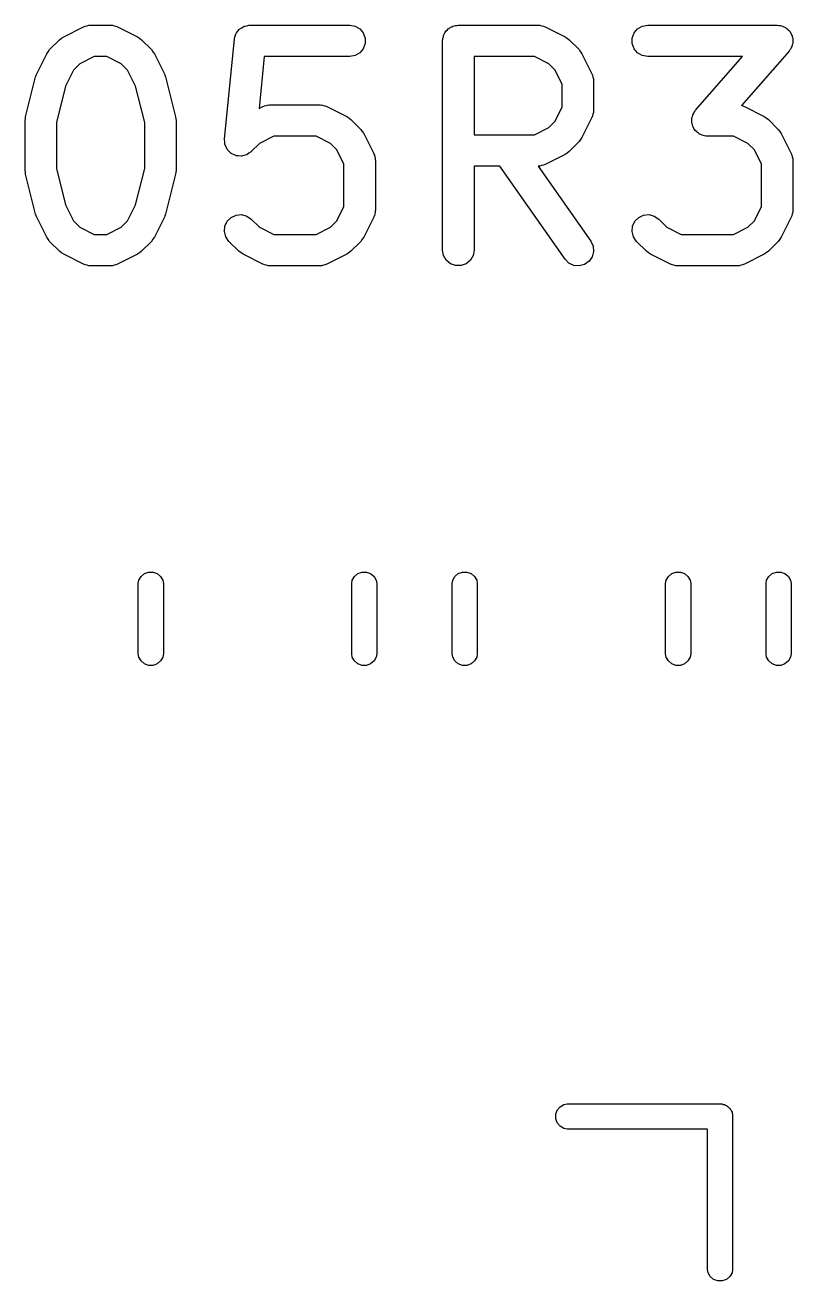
# Model space of a CAD drawing. Extents: x -0.1 to 56.2, y -70.1 to 0.1.
# Drawn here: x 15.34 to 19.01, y -56.77 to -50.78 of the extents above; entities that cross this region are included whole.
import ezdxf

# ---------------------------------------------------------------- set-up
doc = ezdxf.new("R2010")
doc.units = 0
doc.header["$MEASUREMENT"] = 0
doc.layers.add('BLACK', color=7, linetype='CONTINUOUS')

msp = doc.modelspace()

# ---------------------------------------------------------------- linework, layer by layer
at = {"layer": 'BLACK', "linetype": 'CONTINUOUS'}
for p, q in [((15.5236, -50.8329), (15.6188, -50.7853)), ((15.6188, -50.7853), (15.623, -50.7841)), ((15.623, -50.7841), (15.6267, -50.7819)), ((15.6267, -50.7819), (15.6354, -50.7804)), ((15.6354, -50.7804), (15.6438, -50.7779)), ((15.6438, -50.7779), (15.6481, -50.7781)), ((15.6481, -50.7781), (15.6524, -50.7774)), ((15.6524, -50.7774), (15.7476, -50.7774)), ((15.7476, -50.7774), (15.7519, -50.7781)), ((15.7519, -50.7781), (15.7562, -50.7779)), ((15.7562, -50.7779), (15.7646, -50.7804)), ((15.7646, -50.7804), (15.7733, -50.7819)), ((15.7733, -50.7819), (15.777, -50.7841)), ((15.777, -50.7841), (15.7812, -50.7853)), ((15.7812, -50.7853), (15.8764, -50.8329)), ((16.3559, -50.807), (16.3619, -50.7987)), ((16.3619, -50.7987), (16.3643, -50.7971)), ((16.3643, -50.7971), (16.3661, -50.7949)), ((16.3661, -50.7949), (16.375, -50.7898)), ((16.375, -50.7898), (16.3834, -50.784)), ((16.3834, -50.784), (16.3862, -50.7833)), ((16.3862, -50.7833), (16.3886, -50.7819)), ((16.3886, -50.7819), (16.3987, -50.7801)), ((16.3987, -50.7801), (16.4087, -50.7776)), ((16.4087, -50.7776), (16.4115, -50.7779)), ((16.4115, -50.7779), (16.4143, -50.7774)), ((16.4143, -50.7774), (16.8905, -50.7774)), ((16.8905, -50.7774), (16.9161, -50.7819)), ((16.9161, -50.7819), (16.9387, -50.7949)), ((16.9387, -50.7949), (16.9554, -50.8149)), ((17.3571, -50.8), (17.3613, -50.7949)), ((17.3613, -50.7949), (17.367, -50.7916)), ((17.367, -50.7916), (17.372, -50.7874)), ((17.372, -50.7874), (17.3782, -50.7852)), ((17.3782, -50.7852), (17.3839, -50.7819)), ((17.3839, -50.7819), (17.3903, -50.7808)), ((17.3903, -50.7808), (17.3965, -50.7785)), ((17.3965, -50.7785), (17.4031, -50.7785)), ((17.4031, -50.7785), (17.4095, -50.7774)), ((17.4095, -50.7774), (17.7905, -50.7774)), ((17.7905, -50.7774), (17.7947, -50.7781)), ((17.7947, -50.7781), (17.7991, -50.7779)), ((17.7991, -50.7779), (17.8075, -50.7804)), ((17.8075, -50.7804), (17.8161, -50.7819)), ((17.8161, -50.7819), (17.8199, -50.7841)), ((17.8199, -50.7841), (17.824, -50.7853)), ((17.824, -50.7853), (17.9193, -50.8329)), ((18.2493, -50.8149), (18.2661, -50.7949)), ((18.2661, -50.7949), (18.2886, -50.7819)), ((18.2886, -50.7819), (18.3143, -50.7774)), ((18.3143, -50.7774), (18.9333, -50.7774)), ((18.9333, -50.7774), (18.9405, -50.7787)), ((18.9405, -50.7787), (18.9479, -50.7788)), ((18.9479, -50.7788), (18.9533, -50.7809)), ((18.9533, -50.7809), (18.959, -50.7819)), ((18.959, -50.7819), (18.9653, -50.7856)), ((18.9653, -50.7856), (18.9722, -50.7882)), ((18.9722, -50.7882), (18.9765, -50.792)), ((18.9765, -50.792), (18.9815, -50.7949)), ((18.9815, -50.7949), (18.9862, -50.8005)), ((15.4565, -50.8946), (15.5041, -50.847)), ((15.5041, -50.847), (15.5139, -50.8401)), ((15.5139, -50.8401), (15.5236, -50.8329)), ((15.8764, -50.8329), (15.8861, -50.8401)), ((15.8861, -50.8401), (15.8959, -50.847)), ((15.8959, -50.847), (15.9435, -50.8946)), ((16.292, -51.3211), (16.3397, -50.8449)), ((16.3397, -50.8449), (16.3404, -50.8422)), ((16.3404, -50.8394), (16.3439, -50.8297)), ((16.3404, -50.8422), (16.3404, -50.8394)), ((16.3439, -50.8297), (16.3467, -50.8198)), ((16.3467, -50.8198), (16.3484, -50.8175)), ((16.3484, -50.8175), (16.3493, -50.8149)), ((16.3493, -50.8149), (16.3559, -50.807)), ((16.9554, -50.8149), (16.9643, -50.8394)), ((16.9643, -50.8394), (16.9643, -50.8654)), ((17.3345, -50.8524), (17.3357, -50.8459)), ((17.3345, -51.8524), (17.3345, -50.8524)), ((17.3357, -50.8394), (17.3379, -50.8332)), ((17.3357, -50.8459), (17.3357, -50.8394)), ((17.3379, -50.8332), (17.339, -50.8267)), ((17.339, -50.8267), (17.3423, -50.821)), ((17.3423, -50.821), (17.3446, -50.8149)), ((17.3446, -50.8149), (17.3488, -50.8099)), ((17.3488, -50.8099), (17.3521, -50.8042)), ((17.3521, -50.8042), (17.3571, -50.8)), ((17.9193, -50.8329), (17.9289, -50.8401)), ((17.9289, -50.8401), (17.9387, -50.847)), ((17.9387, -50.847), (17.9864, -50.8946)), ((18.2404, -50.8394), (18.2493, -50.8149)), ((18.2404, -50.8654), (18.2404, -50.8394)), ((18.9862, -50.8005), (18.9918, -50.8054)), ((18.9918, -50.8054), (18.9946, -50.8104)), ((18.9946, -50.8104), (18.9983, -50.8149)), ((18.9983, -50.8149), (19.0008, -50.8218)), ((19.0008, -50.8218), (19.0043, -50.8282)), ((19.0043, -50.8282), (19.0052, -50.8339)), ((19.0052, -50.8339), (19.0072, -50.8394)), ((19.0072, -50.8394), (19.0072, -50.8467)), ((19.0072, -50.8467), (19.0083, -50.8539)), ((19.0083, -50.8539), (19.0072, -50.8596)), ((19.0072, -50.8596), (19.0072, -50.8654)), ((15.3948, -51.0093), (15.4424, -50.9141)), ((15.4424, -50.9141), (15.4496, -50.9044)), ((15.4496, -50.9044), (15.4565, -50.8946)), ((15.9435, -50.8946), (15.9504, -50.9044)), ((15.9504, -50.9044), (15.9576, -50.9141)), ((15.9576, -50.9141), (16.0052, -51.0093)), ((16.9387, -50.9098), (16.9161, -50.9229)), ((16.9554, -50.8899), (16.9387, -50.9098)), ((16.9643, -50.8654), (16.9554, -50.8899)), ((17.9864, -50.8946), (17.9933, -50.9044)), ((17.9933, -50.9044), (18.0004, -50.9141)), ((18.0004, -50.9141), (18.048, -51.0093)), ((18.2493, -50.8899), (18.2404, -50.8654)), ((18.2661, -50.9098), (18.2493, -50.8899)), ((18.2886, -50.9229), (18.2661, -50.9098)), ((18.9898, -50.9018), (18.7623, -51.1618)), ((18.9936, -50.8955), (18.9898, -50.9018)), ((18.9983, -50.8899), (18.9936, -50.8955)), ((19.0003, -50.8844), (18.9983, -50.8899)), ((19.0033, -50.8795), (19.0003, -50.8844)), ((19.0047, -50.8723), (19.0033, -50.8795)), ((19.0072, -50.8654), (19.0047, -50.8723)), ((15.6016, -50.9616), (15.5712, -50.992)), ((15.6701, -50.9274), (15.6016, -50.9616)), ((15.7299, -50.9274), (15.6701, -50.9274)), ((15.7984, -50.9616), (15.7299, -50.9274)), ((15.8288, -50.992), (15.7984, -50.9616)), ((16.4822, -50.9274), (16.4573, -51.1756)), ((16.8905, -50.9274), (16.4822, -50.9274)), ((16.9161, -50.9229), (16.8905, -50.9274)), ((17.4845, -50.9274), (17.4845, -51.3012)), ((17.7728, -50.9274), (17.4845, -50.9274)), ((17.8413, -50.9616), (17.7728, -50.9274)), ((17.8717, -50.992), (17.8413, -50.9616)), ((18.3143, -50.9274), (18.2886, -50.9229)), ((18.7681, -50.9274), (18.3143, -50.9274)), ((18.5436, -51.1839), (18.7681, -50.9274)), ((15.3415, -51.2151), (15.3891, -51.0247)), ((15.3891, -51.0247), (15.3925, -51.0172)), ((15.3925, -51.0172), (15.3948, -51.0093)), ((15.5712, -50.992), (15.5327, -51.069)), ((15.8673, -51.069), (15.8288, -50.992)), ((16.0052, -51.0093), (16.0075, -51.0172)), ((16.0075, -51.0172), (16.0109, -51.0247)), ((16.0109, -51.0247), (16.0585, -51.2151)), ((17.906, -51.0606), (17.8717, -50.992)), ((18.048, -51.0093), (18.0493, -51.0135)), ((18.0493, -51.0135), (18.0514, -51.0172)), ((18.0514, -51.0172), (18.053, -51.0259)), ((18.053, -51.0259), (18.0555, -51.0343)), ((18.0555, -51.0343), (18.0552, -51.0386)), ((18.0552, -51.0386), (18.056, -51.0429)), ((15.5327, -51.069), (15.4893, -51.2426)), ((15.9107, -51.2426), (15.8673, -51.069)), ((17.906, -51.168), (17.906, -51.0606)), ((18.056, -51.0429), (18.056, -51.1857)), ((16.4925, -51.1613), (16.5009, -51.1588)), ((16.5009, -51.1588), (16.5053, -51.1591)), ((16.5053, -51.1591), (16.5095, -51.1583)), ((16.5095, -51.1583), (16.7476, -51.1583)), ((16.7476, -51.1583), (16.7519, -51.1591)), ((16.7519, -51.1591), (16.7562, -51.1588)), ((16.7562, -51.1588), (16.7646, -51.1613)), ((15.3409, -51.2243), (15.3415, -51.2151)), ((16.0585, -51.2151), (16.0591, -51.2243)), ((16.4573, -51.1756), (16.476, -51.1663)), ((16.476, -51.1663), (16.4801, -51.165)), ((16.4801, -51.165), (16.4839, -51.1629)), ((16.4839, -51.1629), (16.4925, -51.1613)), ((16.7646, -51.1613), (16.7733, -51.1629)), ((16.7733, -51.1629), (16.777, -51.165)), ((16.777, -51.165), (16.7812, -51.1663)), ((16.7812, -51.1663), (16.8764, -51.2139)), ((16.8764, -51.2139), (16.8861, -51.221)), ((17.8717, -51.2365), (17.906, -51.168)), ((18.048, -51.2193), (18.0004, -51.3145)), ((18.0493, -51.2151), (18.048, -51.2193)), ((18.0514, -51.2114), (18.0493, -51.2151)), ((18.053, -51.2027), (18.0514, -51.2114)), ((18.0555, -51.1943), (18.053, -51.2027)), ((18.056, -51.1857), (18.0552, -51.19)), ((18.0552, -51.19), (18.0555, -51.1943)), ((18.5261, -51.2203), (18.5286, -51.2134)), ((18.5286, -51.2134), (18.5301, -51.2062)), ((18.5301, -51.2062), (18.5331, -51.2013)), ((18.5331, -51.2013), (18.535, -51.1958)), ((18.535, -51.1958), (18.5398, -51.1902)), ((18.5398, -51.1902), (18.5436, -51.1839)), ((18.7623, -51.1618), (18.7685, -51.1629)), ((18.7685, -51.1629), (18.7723, -51.165)), ((18.7723, -51.165), (18.7764, -51.1663)), ((18.7764, -51.1663), (18.8716, -51.2139)), ((18.8716, -51.2139), (18.8813, -51.221)), ((15.3393, -51.2333), (15.3409, -51.2243)), ((15.3393, -51.4714), (15.3393, -51.2333)), ((15.4893, -51.2426), (15.4893, -51.4622)), ((15.9107, -51.4622), (15.9107, -51.2426)), ((16.0591, -51.2243), (16.0607, -51.2333)), ((16.0607, -51.2333), (16.0607, -51.4714)), ((16.8861, -51.221), (16.8959, -51.2279)), ((16.8959, -51.2279), (16.9435, -51.2755)), ((16.9435, -51.2755), (16.9504, -51.2854)), ((17.7728, -51.3012), (17.8413, -51.2669)), ((17.8413, -51.2669), (17.8717, -51.2365)), ((18.525, -51.2318), (18.5261, -51.2261)), ((18.5261, -51.239), (18.525, -51.2318)), ((18.5261, -51.2261), (18.5261, -51.2203)), ((18.5261, -51.2464), (18.5261, -51.239)), ((18.5281, -51.2518), (18.5261, -51.2464)), ((18.529, -51.2575), (18.5281, -51.2518)), ((18.5325, -51.2639), (18.529, -51.2575)), ((18.535, -51.2708), (18.5325, -51.2639)), ((18.5388, -51.2753), (18.535, -51.2708)), ((18.5416, -51.2803), (18.5388, -51.2753)), ((18.8813, -51.221), (18.8911, -51.2279)), ((18.8911, -51.2279), (18.9387, -51.2755)), ((18.9387, -51.2755), (18.9456, -51.2854)), ((16.2921, -51.3216), (16.292, -51.3211)), ((16.292, -51.322), (16.2921, -51.3216)), ((16.293, -51.3345), (16.292, -51.322)), ((16.294, -51.3471), (16.293, -51.3345)), ((16.5272, -51.3083), (16.4587, -51.3426)), ((16.7299, -51.3083), (16.5272, -51.3083)), ((16.7984, -51.3426), (16.7299, -51.3083)), ((16.9504, -51.2854), (16.9576, -51.295)), ((16.9576, -51.295), (17.0052, -51.3903)), ((17.4845, -51.3012), (17.7728, -51.3012)), ((17.9864, -51.334), (17.9387, -51.3816)), ((17.9933, -51.3242), (17.9864, -51.334)), ((18.0004, -51.3145), (17.9933, -51.3242)), ((18.5471, -51.2852), (18.5416, -51.2803)), ((18.5518, -51.2908), (18.5471, -51.2852)), ((18.5568, -51.2937), (18.5518, -51.2908)), ((18.5612, -51.2975), (18.5568, -51.2937)), ((18.568, -51.3001), (18.5612, -51.2975)), ((18.5743, -51.3038), (18.568, -51.3001)), ((18.5801, -51.3048), (18.5743, -51.3038)), ((18.5855, -51.3069), (18.5801, -51.3048)), ((18.5928, -51.3071), (18.5855, -51.3069)), ((18.6, -51.3083), (18.5928, -51.3071)), ((18.7252, -51.3083), (18.6, -51.3083)), ((18.7937, -51.3426), (18.7252, -51.3083)), ((18.9456, -51.2854), (18.9528, -51.295)), ((18.9528, -51.295), (19.0004, -51.3903)), ((16.2942, -51.3475), (16.294, -51.3471)), ((16.2942, -51.348), (16.2942, -51.3475)), ((16.2995, -51.3594), (16.2942, -51.348)), ((16.3047, -51.3708), (16.2995, -51.3594)), ((16.305, -51.3712), (16.3047, -51.3708)), ((16.3052, -51.3716), (16.305, -51.3712)), ((16.3141, -51.3805), (16.3052, -51.3716)), ((16.3229, -51.3895), (16.3141, -51.3805)), ((16.3233, -51.3897), (16.3229, -51.3895)), ((16.3236, -51.39), (16.3233, -51.3897)), ((16.335, -51.3953), (16.3236, -51.39)), ((16.3464, -51.4008), (16.335, -51.3953)), ((16.3975, -51.3969), (16.3853, -51.4)), ((16.3979, -51.3967), (16.3975, -51.3969)), ((16.3984, -51.3965), (16.3979, -51.3967)), ((16.4086, -51.3893), (16.3984, -51.3965)), ((16.419, -51.3823), (16.4086, -51.3893)), ((16.4193, -51.3819), (16.419, -51.3823)), ((16.4197, -51.3816), (16.4193, -51.3819)), ((16.4587, -51.3426), (16.4197, -51.3816)), ((16.8288, -51.373), (16.7984, -51.3426)), ((16.8631, -51.4415), (16.8288, -51.373)), ((17.0052, -51.3903), (17.0064, -51.3944)), ((17.0064, -51.3944), (17.0086, -51.3982)), ((17.0086, -51.3982), (17.0101, -51.4068)), ((17.9193, -51.3957), (17.824, -51.4433)), ((17.9289, -51.3885), (17.9193, -51.3957)), ((17.9387, -51.3816), (17.9289, -51.3885)), ((18.8241, -51.373), (18.7937, -51.3426)), ((18.8583, -51.4415), (18.8241, -51.373)), ((19.0004, -51.3903), (19.0016, -51.3944)), ((19.0016, -51.3944), (19.0038, -51.3982)), ((19.0038, -51.3982), (19.0053, -51.4068)), ((16.3468, -51.4008), (16.3464, -51.4008)), ((16.3473, -51.401), (16.3468, -51.4008)), ((16.3597, -51.4021), (16.3473, -51.401)), ((16.3723, -51.4034), (16.3597, -51.4021)), ((16.3727, -51.4032), (16.3723, -51.4034)), ((16.3732, -51.4033), (16.3727, -51.4032)), ((16.3853, -51.4), (16.3732, -51.4033)), ((16.8631, -51.6442), (16.8631, -51.4415)), ((17.0101, -51.4068), (17.0126, -51.4152)), ((17.0126, -51.4152), (17.0123, -51.4195)), ((17.0123, -51.4195), (17.0131, -51.4238)), ((17.0131, -51.4238), (17.0131, -51.6619)), ((17.6086, -51.4512), (17.4845, -51.4512)), ((17.4845, -51.4512), (17.4845, -51.8524)), ((17.9195, -51.8954), (17.6086, -51.4512)), ((17.7947, -51.4504), (17.7915, -51.451)), ((17.7915, -51.451), (18.0424, -51.8094)), ((17.799, -51.4507), (17.7947, -51.4504)), ((17.8075, -51.4482), (17.799, -51.4507)), ((17.8161, -51.4467), (17.8075, -51.4482)), ((17.8199, -51.4445), (17.8161, -51.4467)), ((17.824, -51.4433), (17.8199, -51.4445)), ((18.8583, -51.6442), (18.8583, -51.4415)), ((19.0053, -51.4068), (19.0078, -51.4152)), ((19.0078, -51.4152), (19.0076, -51.4195)), ((19.0076, -51.4195), (19.0083, -51.4238)), ((19.0083, -51.4238), (19.0083, -51.6619)), ((15.3409, -51.4805), (15.3393, -51.4714)), ((15.3415, -51.4896), (15.3409, -51.4805)), ((15.3891, -51.6801), (15.3415, -51.4896)), ((15.4893, -51.4622), (15.5327, -51.6357)), ((15.8673, -51.6357), (15.9107, -51.4622)), ((16.0585, -51.4896), (16.0109, -51.6801)), ((16.0591, -51.4805), (16.0585, -51.4896)), ((16.0607, -51.4714), (16.0591, -51.4805)), ((15.5327, -51.6357), (15.5712, -51.7127)), ((15.8288, -51.7127), (15.8673, -51.6357)), ((15.3925, -51.6876), (15.3891, -51.6801)), ((15.3948, -51.6954), (15.3925, -51.6876)), ((15.4424, -51.7907), (15.3948, -51.6954)), ((16.0052, -51.6954), (15.9576, -51.7907)), ((16.0075, -51.6876), (16.0052, -51.6954)), ((16.0109, -51.6801), (16.0075, -51.6876)), ((16.3052, -51.7141), (16.3236, -51.6957)), ((16.3236, -51.6957), (16.3473, -51.6847)), ((16.3473, -51.6847), (16.3732, -51.6824)), ((16.3732, -51.6824), (16.3984, -51.6892)), ((16.3984, -51.6892), (16.4197, -51.7041)), ((16.8288, -51.7127), (16.8631, -51.6442)), ((17.0052, -51.6954), (16.9576, -51.7907)), ((17.0064, -51.6913), (17.0052, -51.6954)), ((17.0086, -51.6876), (17.0064, -51.6913)), ((17.0101, -51.6789), (17.0086, -51.6876)), ((17.0126, -51.6705), (17.0101, -51.6789)), ((17.0131, -51.6619), (17.0123, -51.6662)), ((17.0123, -51.6662), (17.0126, -51.6705)), ((18.2528, -51.7141), (18.2713, -51.6957)), ((18.2713, -51.6957), (18.2949, -51.6847)), ((18.2949, -51.6847), (18.3208, -51.6824)), ((18.3208, -51.6824), (18.346, -51.6892)), ((18.346, -51.6892), (18.3673, -51.7041)), ((18.8241, -51.7127), (18.8583, -51.6442)), ((19.0004, -51.6954), (18.9528, -51.7907)), ((19.0016, -51.6913), (19.0004, -51.6954)), ((19.0038, -51.6876), (19.0016, -51.6913)), ((19.0053, -51.6789), (19.0038, -51.6876)), ((19.0078, -51.6705), (19.0053, -51.6789)), ((19.0083, -51.6619), (19.0076, -51.6662)), ((19.0076, -51.6662), (19.0078, -51.6705)), ((15.5712, -51.7127), (15.6016, -51.7431)), ((15.6016, -51.7431), (15.6701, -51.7774)), ((15.7299, -51.7774), (15.7984, -51.7431)), ((15.7984, -51.7431), (15.8288, -51.7127)), ((16.292, -51.7637), (16.2942, -51.7377)), ((16.2942, -51.7377), (16.3052, -51.7141)), ((16.4197, -51.7041), (16.4587, -51.7431)), ((16.4587, -51.7431), (16.5272, -51.7774)), ((16.7299, -51.7774), (16.7984, -51.7431)), ((16.7984, -51.7431), (16.8288, -51.7127)), ((18.2396, -51.7637), (18.2418, -51.7377)), ((18.2418, -51.7377), (18.2528, -51.7141)), ((18.3673, -51.7041), (18.4063, -51.7431)), ((18.4063, -51.7431), (18.4748, -51.7774)), ((18.7252, -51.7774), (18.7937, -51.7431)), ((18.7937, -51.7431), (18.8241, -51.7127)), ((15.4496, -51.8003), (15.4424, -51.7907)), ((15.4565, -51.8102), (15.4496, -51.8003)), ((15.5041, -51.8578), (15.4565, -51.8102)), ((15.6701, -51.7774), (15.7299, -51.7774)), ((15.9435, -51.8102), (15.8959, -51.8578)), ((15.9504, -51.8003), (15.9435, -51.8102)), ((15.9576, -51.7907), (15.9504, -51.8003)), ((16.2987, -51.7888), (16.292, -51.7637)), ((16.3136, -51.8102), (16.2987, -51.7888)), ((16.3613, -51.8578), (16.3136, -51.8102)), ((16.5272, -51.7774), (16.7299, -51.7774)), ((16.9435, -51.8102), (16.8959, -51.8578)), ((16.9504, -51.8003), (16.9435, -51.8102)), ((16.9576, -51.7907), (16.9504, -51.8003)), ((18.0424, -51.8094), (18.0534, -51.833)), ((18.2463, -51.7888), (18.2396, -51.7637)), ((18.2613, -51.8102), (18.2463, -51.7888)), ((18.3089, -51.8578), (18.2613, -51.8102)), ((18.4748, -51.7774), (18.7252, -51.7774)), ((18.9387, -51.8102), (18.8911, -51.8578)), ((18.9456, -51.8003), (18.9387, -51.8102)), ((18.9528, -51.7907), (18.9456, -51.8003)), ((15.5139, -51.8647), (15.5041, -51.8578)), ((15.5236, -51.8718), (15.5139, -51.8647)), ((15.6188, -51.9195), (15.5236, -51.8718)), ((15.8764, -51.8718), (15.7812, -51.9195)), ((15.8861, -51.8647), (15.8764, -51.8718)), ((15.8959, -51.8578), (15.8861, -51.8647)), ((16.3711, -51.8647), (16.3613, -51.8578)), ((16.3807, -51.8718), (16.3711, -51.8647)), ((16.476, -51.9195), (16.3807, -51.8718)), ((16.8764, -51.8718), (16.7812, -51.9195)), ((16.8861, -51.8647), (16.8764, -51.8718)), ((16.8959, -51.8578), (16.8861, -51.8647)), ((17.339, -51.878), (17.3345, -51.8524)), ((17.3521, -51.9006), (17.339, -51.878)), ((17.48, -51.878), (17.467, -51.9006)), ((17.4845, -51.8524), (17.48, -51.878)), ((18.0557, -51.8589), (18.0489, -51.8841)), ((18.0534, -51.833), (18.0557, -51.8589)), ((18.3187, -51.8647), (18.3089, -51.8578)), ((18.3284, -51.8718), (18.3187, -51.8647)), ((18.4236, -51.9195), (18.3284, -51.8718)), ((18.8716, -51.8718), (18.7764, -51.9195)), ((18.8813, -51.8647), (18.8716, -51.8718)), ((18.8911, -51.8578), (18.8813, -51.8647)), ((15.623, -51.9207), (15.6188, -51.9195)), ((15.6267, -51.9229), (15.623, -51.9207)), ((15.6354, -51.9244), (15.6267, -51.9229)), ((15.6438, -51.9269), (15.6354, -51.9244)), ((15.6481, -51.9266), (15.6438, -51.9269)), ((15.6524, -51.9274), (15.6481, -51.9266)), ((15.7476, -51.9274), (15.6524, -51.9274)), ((15.7519, -51.9266), (15.7476, -51.9274)), ((15.7562, -51.9269), (15.7519, -51.9266)), ((15.7646, -51.9244), (15.7562, -51.9269)), ((15.7733, -51.9229), (15.7646, -51.9244)), ((15.777, -51.9207), (15.7733, -51.9229)), ((15.7812, -51.9195), (15.777, -51.9207)), ((16.4801, -51.9207), (16.476, -51.9195)), ((16.4839, -51.9229), (16.4801, -51.9207)), ((16.4925, -51.9244), (16.4839, -51.9229)), ((16.5009, -51.9269), (16.4925, -51.9244)), ((16.5053, -51.9266), (16.5009, -51.9269)), ((16.5095, -51.9274), (16.5053, -51.9266)), ((16.7476, -51.9274), (16.5095, -51.9274)), ((16.7519, -51.9266), (16.7476, -51.9274)), ((16.7562, -51.9269), (16.7519, -51.9266)), ((16.7646, -51.9244), (16.7562, -51.9269)), ((16.7733, -51.9229), (16.7646, -51.9244)), ((16.777, -51.9207), (16.7733, -51.9229)), ((16.7812, -51.9195), (16.777, -51.9207)), ((17.372, -51.9173), (17.3521, -51.9006)), ((17.3965, -51.9262), (17.372, -51.9173)), ((17.4225, -51.9262), (17.3965, -51.9262)), ((17.447, -51.9173), (17.4225, -51.9262)), ((17.467, -51.9006), (17.447, -51.9173)), ((17.9379, -51.9138), (17.9195, -51.8954)), ((17.9615, -51.9248), (17.9379, -51.9138)), ((17.9875, -51.9271), (17.9615, -51.9248)), ((18.0126, -51.9204), (17.9875, -51.9271)), ((18.034, -51.9054), (18.0126, -51.9204)), ((18.0489, -51.8841), (18.034, -51.9054)), ((18.4277, -51.9207), (18.4236, -51.9195)), ((18.4315, -51.9229), (18.4277, -51.9207)), ((18.4401, -51.9244), (18.4315, -51.9229)), ((18.4486, -51.9269), (18.4401, -51.9244)), ((18.4529, -51.9266), (18.4486, -51.9269)), ((18.4571, -51.9274), (18.4529, -51.9266)), ((18.7429, -51.9274), (18.4571, -51.9274)), ((18.7471, -51.9266), (18.7429, -51.9274)), ((18.7514, -51.9269), (18.7471, -51.9266)), ((18.7599, -51.9244), (18.7514, -51.9269)), ((18.7685, -51.9229), (18.7599, -51.9244)), ((18.7723, -51.9207), (18.7685, -51.9229)), ((18.7764, -51.9195), (18.7723, -51.9207)), ((15.88, -53.4445), (15.8827, -53.4289)), ((15.8827, -53.4289), (15.8933, -53.4106)), ((15.8933, -53.4106), (15.9095, -53.397)), ((15.9095, -53.397), (15.9294, -53.3897)), ((15.9294, -53.3897), (15.9506, -53.3897)), ((15.9506, -53.3897), (15.9705, -53.397)), ((15.9705, -53.397), (15.9867, -53.4106)), ((15.9867, -53.4106), (15.9973, -53.4289)), ((15.9973, -53.4289), (16, -53.4445)), ((16.9, -53.4445), (16.9027, -53.4289)), ((16.9027, -53.4289), (16.9133, -53.4106)), ((16.9133, -53.4106), (16.9295, -53.397)), ((16.9295, -53.397), (16.9494, -53.3897)), ((16.9494, -53.3897), (16.9706, -53.3897)), ((16.9706, -53.3897), (16.9905, -53.397)), ((16.9905, -53.397), (17.0067, -53.4106)), ((17.0067, -53.4106), (17.0173, -53.4289)), ((17.0173, -53.4289), (17.02, -53.4445)), ((17.38, -53.4445), (17.3827, -53.4289)), ((17.3827, -53.4289), (17.3933, -53.4106)), ((17.3933, -53.4106), (17.4095, -53.397)), ((17.4095, -53.397), (17.4294, -53.3897)), ((17.4294, -53.3897), (17.4506, -53.3897)), ((17.4506, -53.3897), (17.4705, -53.397)), ((17.4705, -53.397), (17.4867, -53.4106)), ((17.4867, -53.4106), (17.4973, -53.4289)), ((17.4973, -53.4289), (17.5, -53.4445)), ((18.4, -53.4445), (18.4027, -53.4289)), ((18.4027, -53.4289), (18.4133, -53.4106)), ((18.4133, -53.4106), (18.4295, -53.397)), ((18.4295, -53.397), (18.4494, -53.3897)), ((18.4494, -53.3897), (18.4706, -53.3897)), ((18.4706, -53.3897), (18.4905, -53.397)), ((18.4905, -53.397), (18.5067, -53.4106)), ((18.5067, -53.4106), (18.5173, -53.4289)), ((18.5173, -53.4289), (18.52, -53.4445)), ((18.88, -53.4445), (18.8827, -53.4289)), ((18.8827, -53.4289), (18.8933, -53.4106)), ((18.8933, -53.4106), (18.9095, -53.397)), ((18.9095, -53.397), (18.9294, -53.3897)), ((18.9294, -53.3897), (18.9506, -53.3897)), ((18.9506, -53.3897), (18.9705, -53.397)), ((18.9705, -53.397), (18.9867, -53.4106)), ((18.9867, -53.4106), (18.9973, -53.4289)), ((18.9973, -53.4289), (19, -53.4445)), ((15.88, -53.7805), (15.88, -53.4445)), ((16, -53.4445), (16, -53.7805)), ((16.9, -53.7805), (16.9, -53.4445)), ((17.02, -53.4445), (17.02, -53.7805)), ((17.38, -53.7805), (17.38, -53.4445)), ((17.5, -53.4445), (17.5, -53.7805)), ((18.4, -53.7805), (18.4, -53.4445)), ((18.52, -53.4445), (18.52, -53.7805)), ((18.88, -53.7805), (18.88, -53.4445)), ((19, -53.4445), (19, -53.7805)), ((15.8827, -53.7961), (15.88, -53.7805)), ((15.8933, -53.8144), (15.8827, -53.7961)), ((15.9973, -53.7961), (15.9867, -53.8144)), ((16, -53.7805), (15.9973, -53.7961)), ((16.9027, -53.7961), (16.9, -53.7805)), ((16.9133, -53.8144), (16.9027, -53.7961)), ((17.0173, -53.7961), (17.0067, -53.8144)), ((17.02, -53.7805), (17.0173, -53.7961)), ((17.3827, -53.7961), (17.38, -53.7805)), ((17.3933, -53.8144), (17.3827, -53.7961)), ((17.4973, -53.7961), (17.4867, -53.8144)), ((17.5, -53.7805), (17.4973, -53.7961)), ((18.4027, -53.7961), (18.4, -53.7805)), ((18.4133, -53.8144), (18.4027, -53.7961)), ((18.5173, -53.7961), (18.5067, -53.8144)), ((18.52, -53.7805), (18.5173, -53.7961)), ((18.8827, -53.7961), (18.88, -53.7805)), ((18.8933, -53.8144), (18.8827, -53.7961)), ((18.9973, -53.7961), (18.9867, -53.8144)), ((19, -53.7805), (18.9973, -53.7961)), ((15.9095, -53.828), (15.8933, -53.8144)), ((15.9294, -53.8353), (15.9095, -53.828)), ((15.9506, -53.8353), (15.9294, -53.8353)), ((15.9705, -53.828), (15.9506, -53.8353)), ((15.9867, -53.8144), (15.9705, -53.828)), ((16.9295, -53.828), (16.9133, -53.8144)), ((16.9494, -53.8353), (16.9295, -53.828)), ((16.9706, -53.8353), (16.9494, -53.8353)), ((16.9905, -53.828), (16.9706, -53.8353)), ((17.0067, -53.8144), (16.9905, -53.828)), ((17.4095, -53.828), (17.3933, -53.8144)), ((17.4294, -53.8353), (17.4095, -53.828)), ((17.4506, -53.8353), (17.4294, -53.8353)), ((17.4705, -53.828), (17.4506, -53.8353)), ((17.4867, -53.8144), (17.4705, -53.828)), ((18.4295, -53.828), (18.4133, -53.8144)), ((18.4494, -53.8353), (18.4295, -53.828)), ((18.4706, -53.8353), (18.4494, -53.8353)), ((18.4905, -53.828), (18.4706, -53.8353)), ((18.5067, -53.8144), (18.4905, -53.828)), ((18.9095, -53.828), (18.8933, -53.8144)), ((18.9294, -53.8353), (18.9095, -53.828)), ((18.9506, -53.8353), (18.9294, -53.8353)), ((18.9705, -53.828), (18.9506, -53.8353)), ((18.9867, -53.8144), (18.9705, -53.828)), ((17.8822, -55.9595), (17.8958, -55.9433)), ((17.8958, -55.9433), (17.9142, -55.9327)), ((17.9142, -55.9327), (17.9298, -55.93)), ((17.9298, -55.93), (18.6652, -55.93)), ((18.6652, -55.93), (18.6653, -55.93)), ((18.6653, -55.93), (18.6706, -55.93)), ((18.6706, -55.93), (18.6756, -55.9318)), ((18.6756, -55.9318), (18.6808, -55.9327)), ((18.6808, -55.9327), (18.6855, -55.9354)), ((18.6855, -55.9354), (18.6905, -55.9372)), ((18.6905, -55.9372), (18.6945, -55.9407)), ((18.6945, -55.9407), (18.6992, -55.9433)), ((18.6992, -55.9433), (18.7026, -55.9474)), ((18.7026, -55.9474), (18.7067, -55.9508)), ((18.7067, -55.9508), (18.7093, -55.9555)), ((18.7093, -55.9555), (18.7128, -55.9595)), ((17.875, -55.9794), (17.8822, -55.9595)), ((17.875, -56.0006), (17.875, -55.9794)), ((17.8822, -56.0205), (17.875, -56.0006)), ((18.7128, -55.9595), (18.7146, -55.9645)), ((18.7146, -55.9645), (18.7173, -55.9692)), ((18.7173, -55.9692), (18.7182, -55.9744)), ((18.7182, -55.9744), (18.72, -55.9794)), ((18.72, -55.9794), (18.72, -55.9847)), ((18.72, -55.9847), (18.72, -55.9848)), ((18.72, -55.9848), (18.72, -56.7202)), ((17.8958, -56.0367), (17.8822, -56.0205)), ((17.9142, -56.0473), (17.8958, -56.0367)), ((17.9298, -56.05), (17.9142, -56.0473)), ((18.6, -56.05), (17.9298, -56.05)), ((18.6, -56.7202), (18.6, -56.05)), ((18.6028, -56.7358), (18.6, -56.7202)), ((18.6133, -56.7542), (18.6028, -56.7358)), ((18.7173, -56.7358), (18.7067, -56.7542)), ((18.72, -56.7202), (18.7173, -56.7358)), ((18.6295, -56.7678), (18.6133, -56.7542)), ((18.6494, -56.775), (18.6295, -56.7678)), ((18.6706, -56.775), (18.6494, -56.775)), ((18.6905, -56.7678), (18.6706, -56.775)), ((18.7067, -56.7542), (18.6905, -56.7678))]:
    msp.add_line(p, q, dxfattribs=at)

doc.saveas('drawing.dxf')
